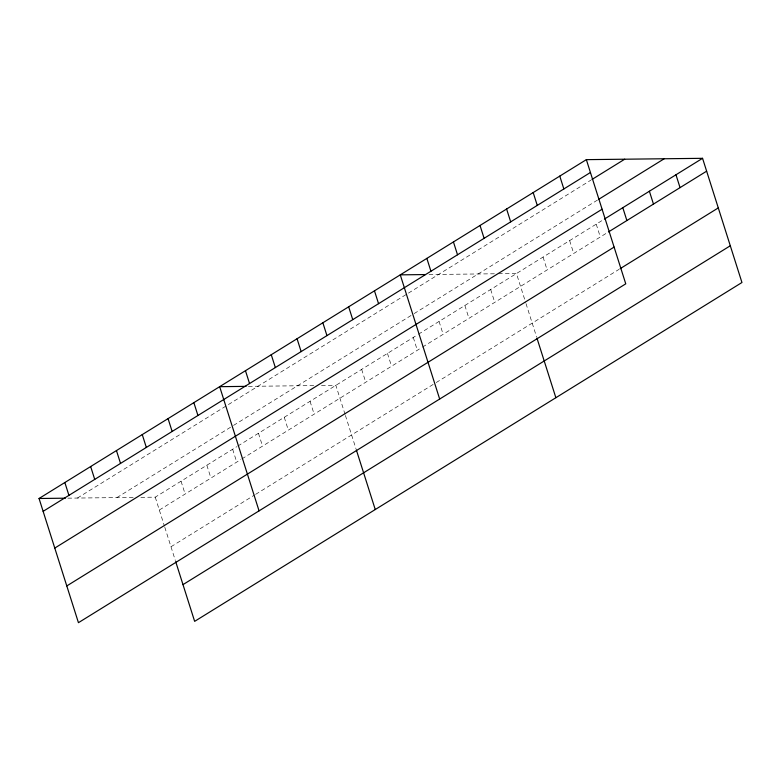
<?xml version="1.0" encoding="UTF-8"?>
<svg xmlns="http://www.w3.org/2000/svg" width="781" height="781" viewBox="0 0 781 781"><rect width="100%" height="100%" fill="white"/><g stroke="black" fill="none" stroke-linecap="round" stroke-linejoin="round"><path stroke-width="0.59" stroke-dasharray="3.9 2.93" d="M77.397 498.053L590.963 180.099M116.906 497.604L232.494 426.045M233.529 425.401L413.11 314.226M414.135 313.581L597.748 199.907M140.863 497.331L155.243 497.165L236.78 446.693M237.814 446.049L417.396 334.873M418.421 334.229L603.381 219.725M159.324 510.022L240.86 459.54M241.885 458.906L421.467 347.721M422.501 347.086L607.452 232.572M170.98 546.759L254.577 495.008M255.612 494.363L435.183 383.188M436.218 382.544L619.108 269.318M429.033 274.522L497.302 273.75M498.493 273.731L516.466 273.535L525.642 302.452M248.417 386.341L316.686 385.57M321.479 385.511L335.859 385.345L345.036 414.272M67.81 498.161L136.07 497.39M596.225 224.157L600.296 237.004M569.642 240.616L573.713 253.464M543.059 257.076L547.13 269.923M526.013 303.604L536.567 336.884M490.673 289.507L494.744 302.354M464.871 305.478L468.942 318.326M439.068 321.45L443.139 334.307M413.266 337.431L417.337 350.279M387.464 353.402L391.535 366.25M361.662 369.374L365.733 382.221M345.397 415.424L355.96 448.704M310.057 401.327L314.138 414.174M284.255 417.298L288.335 430.146M258.452 433.27L262.533 446.127M232.65 449.251L236.731 462.098M206.848 465.222L210.929 478.07M181.046 481.194L185.126 494.041M155.243 497.165L164.42 526.091M164.791 527.243L175.344 560.524"/><path stroke-width="1.17" d="M586.355 159.646L625.757 283.835L78.442 622.682L39.05 498.493L586.355 159.646L702.558 158.318L741.95 282.507L194.645 621.354L175.705 561.676M43.131 511.34L590.436 172.494M591.988 179.464L624.702 159.207M598.773 199.272L664.211 158.758M54.777 548.077L602.092 209.23M604.396 219.09L702.558 158.318M608.477 231.937L706.629 171.176M66.785 585.935L614.1 247.089M620.134 268.684L718.286 207.912M182.988 584.618L730.294 245.771M425.44 274.561L400.272 274.853L439.664 399.042M246.025 386.37L219.666 386.673L259.058 510.862M39.05 498.493L65.409 498.19M675.975 174.778L680.046 187.635M649.392 191.238L653.463 204.085M622.808 207.697L626.879 220.545M559.772 176.106L563.853 188.953M533.189 192.556L537.269 205.413M506.605 209.015L510.686 221.863M536.928 338.036L555.867 397.714M480.022 225.475L484.103 238.322M453.439 241.934L457.52 254.782M426.856 258.394L430.936 271.241M374.47 290.825L378.551 303.672M348.668 306.796L352.748 319.644M322.865 322.778L326.946 335.625M356.321 449.856L375.251 509.534M297.063 338.749L301.144 351.596M271.261 354.72L275.342 367.568M245.468 370.692L249.539 383.549M193.864 402.645L197.935 415.492M168.061 418.616L172.132 431.463M142.259 434.587L146.33 447.445M116.457 450.569L120.528 463.416M90.655 466.54L94.726 479.388M64.852 482.512L68.923 495.369"/></g></svg>
